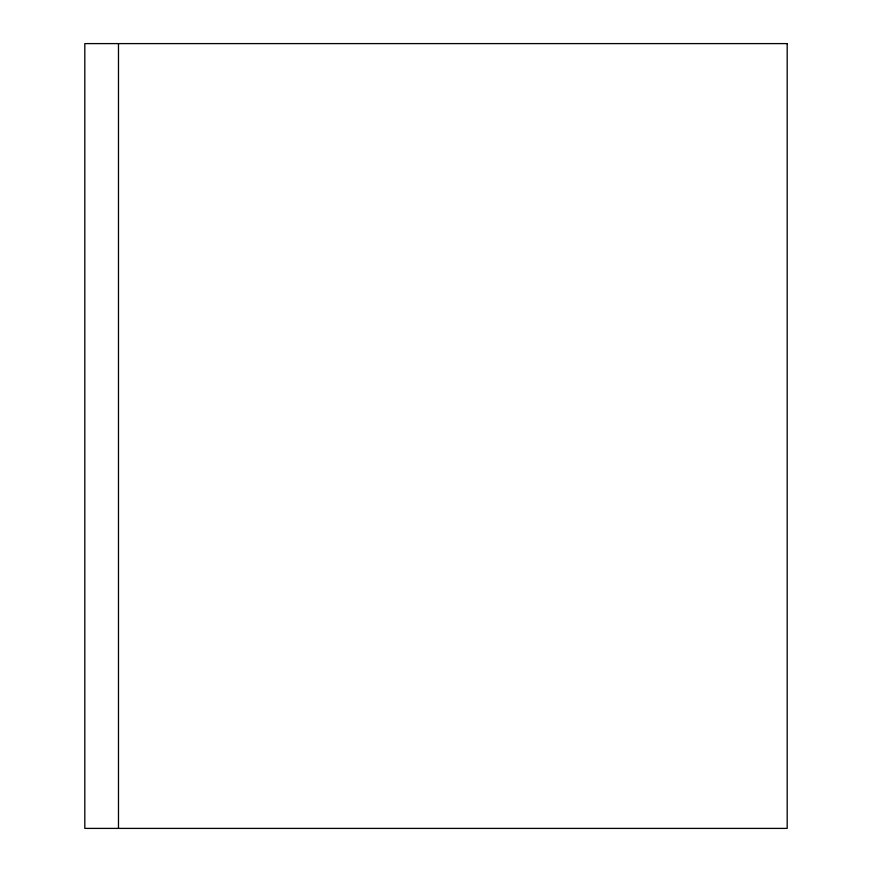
<?xml version="1.0" encoding="UTF-8"?>
<svg xmlns="http://www.w3.org/2000/svg" width="872" height="872" viewBox="0 0 872 872"><rect width="100%" height="100%" fill="white"/><g stroke="black" fill="none" stroke-linecap="round" stroke-linejoin="round"><path stroke-width="1.31" d="M118.483 43.6L118.483 828.4M787.187 43.6L84.813 43.6L84.813 828.4L787.187 828.4L787.187 43.6"/></g></svg>
